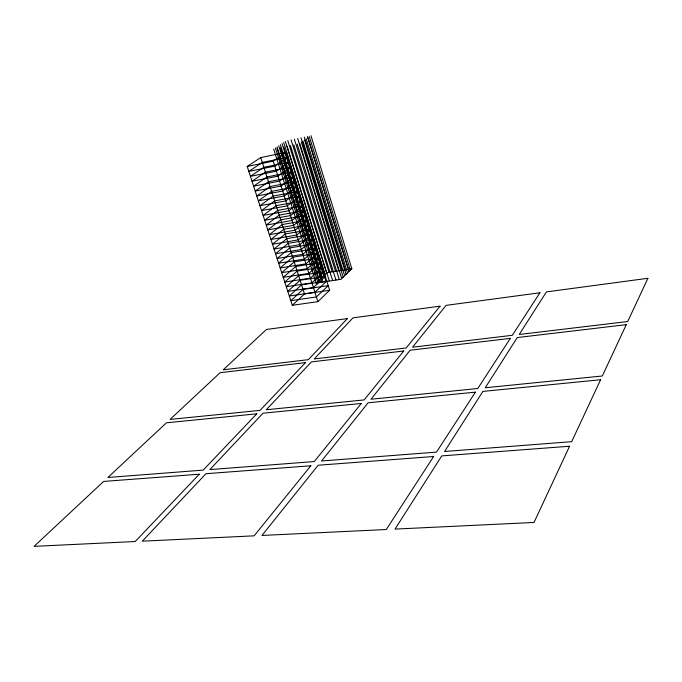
<?xml version="1.0" encoding="UTF-8"?>
<svg xmlns="http://www.w3.org/2000/svg" width="682" height="682" viewBox="0 0 682 682"><rect width="100%" height="100%" fill="white"/><g stroke="black" fill="none" stroke-linecap="round" stroke-linejoin="round"><path stroke-width="1.02" d="M317.897 301.649L329.67 290.251L286.312 152.291L260.729 157.576L247.208 166.451L292.322 305.297L317.897 301.649L273.192 161.14L286.312 152.291M310.966 135.65L351.844 268.785L340.974 279.305L316.175 283.039L273.695 149.068M292.322 305.297L304.487 293.942L329.67 290.251M316.175 283.039L327.411 272.544L351.844 268.785M247.208 166.451L273.192 161.14M260.729 157.576L304.487 293.942M280.396 144.669L322.219 277.395M280.362 147.67L322.739 282.05M278.733 145.76L320.719 278.793M277.062 146.86L319.21 280.2M277.02 148.369L319.449 282.544M275.383 147.96L317.701 281.615M287.071 146.272L329.338 281.052M285.332 141.43L326.669 273.235M283.695 142.504L325.195 274.616M283.712 146.971L326.03 281.555M282.05 143.587L323.711 275.997M293.814 144.857L335.97 280.055M291.069 139.853L332.253 271.803M290.43 145.564L332.654 280.558M287.787 140.552L329.022 272.297M300.975 137.764L342.006 270.302M301.35 142.137L343.182 277.165M299.713 143.246L341.716 278.588M297.667 138.463L338.749 270.797M297.199 144.149L339.304 279.552M294.36 139.162L335.501 271.3M307.625 136.357L348.553 269.288M307.795 137.79L348.988 271.547M306.192 138.872L347.547 272.945M304.3 137.056L345.28 269.791M304.59 139.955L346.098 274.343M302.97 141.046L344.64 275.75M309.381 136.715L350.412 270.166M569.564 446.241L534.023 522.455L395.023 529.096L441.748 455.9L569.564 446.241M600.586 379.738L571.695 441.68L444.553 451.493L482.907 391.408L600.586 379.738M626.272 324.666L602.325 375.995L485.234 387.76L517.28 337.556L626.272 324.666M647.9 278.29L627.73 321.529L519.241 334.478L546.41 291.905L647.9 278.29M433.658 456.505L386.276 529.513L261.973 535.455L318.162 465.235L433.658 456.505M475.422 392.15L436.506 452.115L321.554 460.989L368.118 402.789L475.422 392.15M510.315 338.374L477.784 388.51L370.957 399.243L410.172 350.224L510.315 338.374M539.914 292.774L512.31 335.305L412.576 347.215L446.062 305.365L539.914 292.774M310.83 465.78L254.13 535.83L142.308 541.176L205.964 473.709L310.83 465.78M361.281 403.463L314.257 461.552L209.826 469.608L263.03 413.207L361.281 403.463M403.761 350.983L364.145 399.925L266.287 409.754L311.435 361.903L403.761 350.983M440.035 306.175L406.199 347.973L314.214 358.954L352.995 317.846L440.035 306.175M199.289 474.212L135.224 541.517L34.1 546.35L103.638 481.432L199.289 474.212M256.764 413.829L203.185 470.12L107.884 477.477L166.476 422.78L256.764 413.829M305.519 362.602L260.038 410.385L170.074 419.421L220.115 372.704L305.519 362.602M347.402 318.596L308.324 359.661L223.21 369.815L266.449 329.457L347.402 318.596M328.221 285.647L316.405 296.96L290.822 300.668L303.03 289.39L328.221 285.647M326.772 281.035L314.913 292.271L289.313 296.022L301.563 284.829L326.772 281.035M325.323 276.415L313.413 287.565L287.804 291.376L300.097 280.259L325.323 276.415M323.865 271.777L311.913 282.842L286.287 286.713L298.631 275.681L323.865 271.777M322.407 267.131L310.412 278.12L284.769 282.033L297.156 271.086L322.407 267.131M320.941 262.476L308.903 273.38L283.243 277.352L295.673 266.483L320.941 262.476M319.474 257.805L307.394 268.623L281.717 272.655L294.198 261.871L319.474 257.805M318 253.133L305.877 263.866L280.191 267.949L292.706 257.242L318 253.133M316.533 248.436L304.36 259.092L278.657 263.226L291.223 252.604L316.533 248.436M315.05 243.738L302.834 254.301L277.122 258.495L289.731 247.958L315.05 243.738M313.575 239.024L301.308 249.501L275.579 253.755L288.239 243.303L313.575 239.024M312.092 234.31L299.782 244.693L274.036 249.007L286.738 238.632L312.092 234.31M310.6 229.57L298.247 239.876L272.485 244.241L285.238 233.952L310.6 229.57M309.108 224.83L296.704 235.043L270.933 239.467L283.729 229.263L309.108 224.83M307.616 220.073L295.17 230.201L269.381 234.676L282.22 224.566L307.616 220.073M306.116 215.307L293.618 225.341L267.821 229.885L280.711 219.851L306.116 215.307M304.615 210.525L292.075 220.482L266.261 225.069L279.194 215.128L304.615 210.525M303.106 205.734L290.523 215.597L264.693 220.252L277.676 210.397L303.106 205.734M301.597 200.934L288.963 210.712L263.124 215.418L276.15 205.649L301.597 200.934M300.089 196.126L287.403 205.811L261.547 210.576L274.624 200.892L300.089 196.126M298.571 191.301L285.843 200.892L259.97 205.717L273.098 196.126L298.571 191.301M297.054 186.459L284.275 195.964L258.384 200.849L271.564 191.344L297.054 186.459M295.528 181.617L282.706 191.028L256.799 195.973L270.021 186.561L295.528 181.617M294.002 176.757L281.129 186.075L255.213 191.079L268.486 181.753L294.002 176.757M292.476 171.89L279.552 181.114L253.619 186.177L266.943 176.945L292.476 171.89M290.941 167.005L277.966 176.144L252.025 181.267L265.392 172.12L290.941 167.005M289.398 162.111L276.38 171.156L250.422 176.34L263.84 167.286L289.398 162.111M287.855 157.21L274.786 166.152L248.819 171.395L262.28 162.435L287.855 157.21"/></g></svg>
